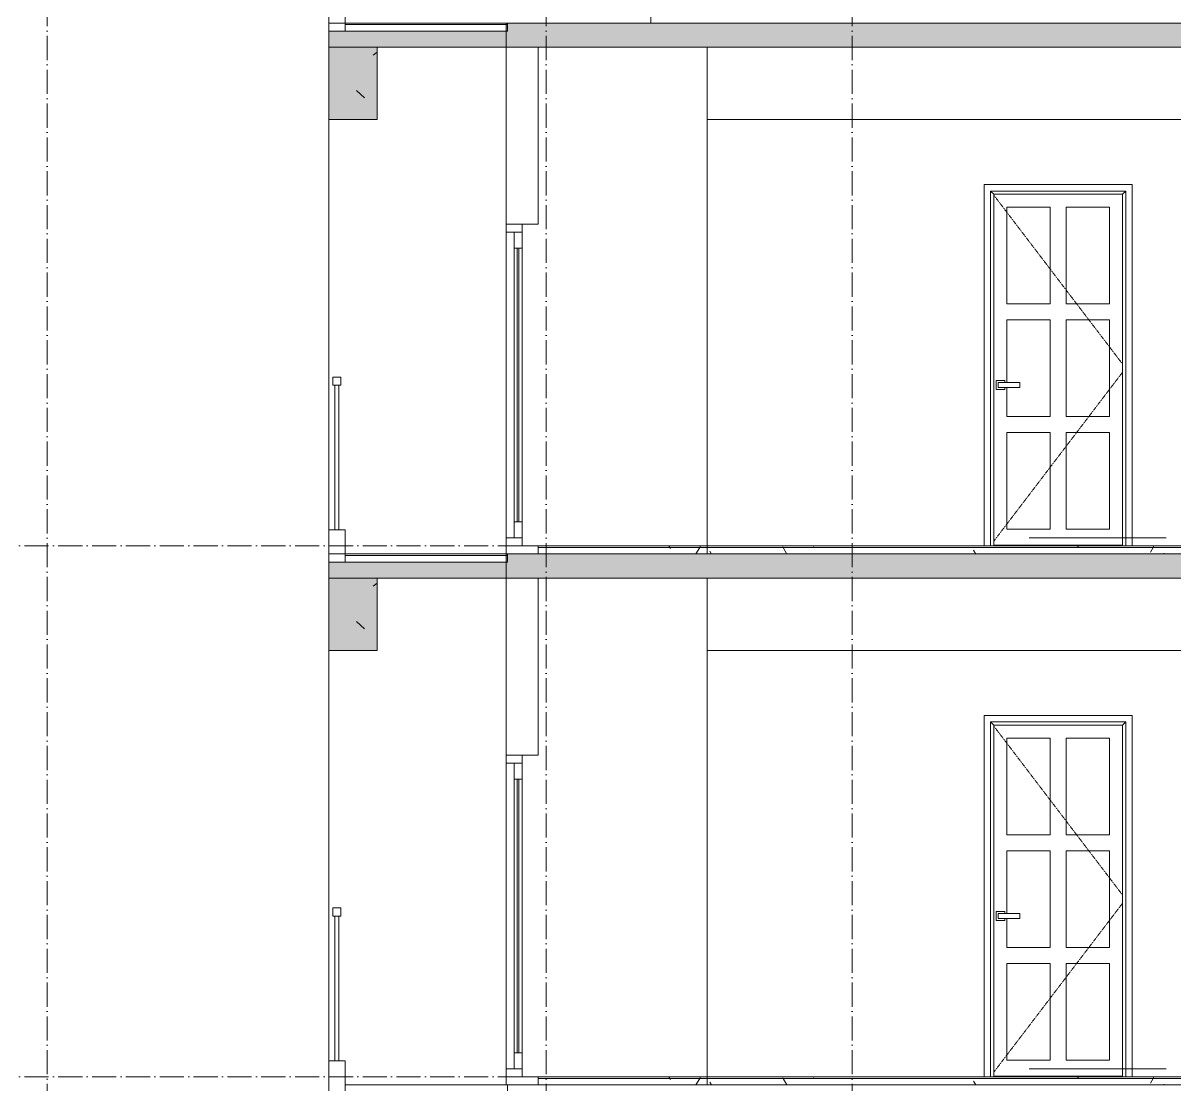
# Model space of a CAD drawing. Header units: millimetres. Extents: x -7075 to 54747, y -13937 to 93540.
# Drawn here: x 21700 to 28855, y 38350 to 44950 of the extents above; entities that cross this region are included whole.
import ezdxf

# ---------------------------------------------------------------- set-up
doc = ezdxf.new("R2010")
doc.units = ezdxf.units.MM
doc.linetypes.add('Dash 1_16_', pattern=[3.175, 1.5875, -1.5875])
doc.linetypes.add('Grid Line', pattern=[4.2, 3, -0.6, 0, -0.6])
for name, color, linetype, lineweight in [('A-DOOR', 31, 'Continuous', 5), ('A-FLOR-HRAL', 41, 'Continuous', 5), ('CUA', 31, 'Continuous', 9), ('NET CAT', 3, 'Continuous', 5), ('NET CATConcrete', 3, 'Continuous', 5), ('NET THAY 1', 41, 'Continuous', 5), ('NET THAY 2', 55, 'Continuous', 5), ('NET-CAT', 3, 'Continuous', 15), ('NET-THAY', 2, 'Continuous', 9), ('THIET BI', 44, 'Continuous', 5), ('TRUC', 225, 'Continuous', 5)]:
    doc.layers.add(name, color=color, linetype=linetype, lineweight=lineweight)
pattern_1 = [(0, (19236.3, 56300), (812.8, 203.2), [67.056, -542.544, 67.056, -542.544, -3251.2]), (0, (19236.3, 56300), (812.8, 203.2), [-1219.2, 67.056, -1152.144, 67.056, -542.544, -1422.4]), (0, (19236.3, 56300), (812.8, 203.2), [-3048, 67.056, -339.344, 67.056, -948.944]), (120, (19541.1, 56401.6), (-582.3764, 602.3054), [67.056, -542.544, 67.056, -3793.744]), (120, (19541.1, 56401.6), (-582.3764, 602.3054), [-676.656, -542.544, 67.056, -1152.144, -2032]), (120, (19541.1, 56401.6), (-582.3764, 602.3054), [-2438.4, 67.056, -542.544, 67.056, -1355.344]), (120, (19541.1, 56401.6), (-582.3764, 602.3054), [-3115.056, -339.344, 67.056, -948.944]), (240, (19642.7, 56808), (-230.4236, -805.5054), [67.056, -542.544, 67.056, -3793.744]), (240, (19642.7, 56808), (-230.4236, -805.5054), [-676.656, -542.544, 67.056, -1152.144, -2032]), (240, (19642.7, 56808), (-230.4236, -805.5054), [-2438.4, 67.056, -542.544, 67.056, -1355.344]), (240, (19642.7, 56808), (-230.4236, -805.5054), [-3115.056, -339.344, 67.056, -948.944])]
pattern_2 = [(0, (19236.3, 59600), (812.8, 203.2), [67.056, -542.544, 67.056, -542.544, -3251.2]), (0, (19236.3, 59600), (812.8, 203.2), [-1219.2, 67.056, -1152.144, 67.056, -542.544, -1422.4]), (0, (19236.3, 59600), (812.8, 203.2), [-3048, 67.056, -339.344, 67.056, -948.944]), (120, (19541.1, 59701.6), (-582.3764, 602.3054), [67.056, -542.544, 67.056, -3793.744]), (120, (19541.1, 59701.6), (-582.3764, 602.3054), [-676.656, -542.544, 67.056, -1152.144, -2032]), (120, (19541.1, 59701.6), (-582.3764, 602.3054), [-2438.4, 67.056, -542.544, 67.056, -1355.344]), (120, (19541.1, 59701.6), (-582.3764, 602.3054), [-3115.056, -339.344, 67.056, -948.944]), (240, (19642.7, 60108), (-230.4236, -805.5054), [67.056, -542.544, 67.056, -3793.744]), (240, (19642.7, 60108), (-230.4236, -805.5054), [-676.656, -542.544, 67.056, -1152.144, -2032]), (240, (19642.7, 60108), (-230.4236, -805.5054), [-2438.4, 67.056, -542.544, 67.056, -1355.344]), (240, (19642.7, 60108), (-230.4236, -805.5054), [-3115.056, -339.344, 67.056, -948.944])]

# ---------------------------------------------------------------- blocks, each defined once
blk = doc.blocks.new('M_Concrete-Rectangular-Column - C4a-300 X 2350mm-1074192-A-A')
at = {"layer": 'NET CAT', "color": 4}
for p, q in [((25949.9, 44800), (25949.9, 41650)), ((23599.9, 44350), (23599.9, 41650)), ((25949.9, 41500), (25949.9, 38350)), ((23599.9, 41050), (23599.9, 38350))]:
    blk.add_line(p, q, dxfattribs=at)
blk = doc.blocks.new('M_Concrete-Rectangular-Column - C3-2000 x 300mm-V76-A-A')
at = {"layer": 'NET CAT', "color": 4}
for p, q in [((25599.9, 48100), (25599.9, 44950)), ((23599.9, 47650), (23599.9, 44950))]:
    blk.add_line(p, q, dxfattribs=at)
blk = doc.blocks.new('ALC1807-ASCENT PLAZA-KET CAU 180524_rvt-1-A-A')
at = {"color": 4, "lineweight": 5}
for name in ['M_Concrete-Rectangular-Column - C3-2000 x 300mm-V76-A-A', 'M_Concrete-Rectangular-Column - C4a-300 X 2350mm-1074192-A-A']:
    blk.add_blockref(name, (0, 0), dxfattribs=at)
blk = doc.blocks.new('CUA PHONG NGU - Type 1-1365695-A-A')
at = {"layer": 'A-DOOR'}
for p, q in [((27810.9, 20105), (27810.9, 20705)), ((27810.9, 20705), (28079.9, 20705)), ((28079.9, 20705), (28079.9, 20105)), ((28179.9, 20105), (28179.9, 20705)), ((28179.9, 20705), (28448.9, 20705)), ((28448.9, 20705), (28448.9, 20105)), ((28079.9, 20105), (27810.9, 20105)), ((28448.9, 20105), (28179.9, 20105)), ((27810.9, 19615), (27810.9, 20005)), ((27810.9, 20005), (28079.9, 20005)), ((28079.9, 20005), (28079.9, 19405)), ((28179.9, 19405), (28179.9, 20005)), ((28179.9, 20005), (28448.9, 20005)), ((28448.9, 20005), (28448.9, 19405)), ((27810.9, 19405), (27810.9, 19585)), ((28079.9, 19405), (27810.9, 19405)), ((28448.9, 19405), (28179.9, 19405)), ((27810.9, 18705), (27810.9, 19305)), ((27810.9, 19305), (28079.9, 19305)), ((28079.9, 19305), (28079.9, 18705)), ((28179.9, 18705), (28179.9, 19305)), ((28179.9, 19305), (28448.9, 19305)), ((28448.9, 19305), (28448.9, 18705)), ((28079.9, 18705), (27810.9, 18705)), ((28448.9, 18705), (28179.9, 18705)), ((27729.9, 18605), (28529.9, 18605))]:
    blk.add_line(p, q, dxfattribs=at)
at = {"layer": 'CUA', "lineweight": 5}
for p, q in [((27669.9, 20846), (28589.9, 20846)), ((27669.9, 18600), (27669.9, 20846)), ((28589.9, 20846), (28589.9, 18600)), ((27709.9, 20806), (28549.9, 20806)), ((27709.9, 20806), (27729.9, 20786)), ((27709.9, 18600), (27709.9, 20806)), ((27729.9, 20786), (27729.9, 18600)), ((28529.9, 20786), (27729.9, 20786)), ((28549.9, 20806), (28529.9, 20786)), ((28529.9, 18600), (28529.9, 20786)), ((28549.9, 18600), (28549.9, 20806)), ((27798.4, 19627.5), (27743.4, 19627.5)), ((27743.4, 19627.5), (27743.4, 19572.5)), ((27755.9, 19615), (27890.9, 19615)), ((27755.9, 19615), (27755.9, 19585)), ((27798.4, 19615), (27798.4, 19627.5)), ((27890.9, 19585), (27890.9, 19615)), ((27743.4, 19572.5), (27798.4, 19572.5)), ((27890.9, 19585), (27755.9, 19585)), ((27798.4, 19572.5), (27798.4, 19585))]:
    blk.add_line(p, q, dxfattribs=at)
at = {"layer": 'CUA', "linetype": 'Dash 1_16_', "lineweight": 5}
for p, q in [((27729.9, 20780.1), (28529.9, 19729.9)), ((28529.9, 19680.1), (27729.9, 18629.9))]:
    blk.add_line(p, q, dxfattribs=at)
blk = doc.blocks.new('CUA LO GIA _LUA_ - CUA LO GIA _LUA_-V68-A-A')
at = {"layer": 'CUA'}
for p, q in [((24799.9, 23900), (24699.9, 23900)), ((24699.9, 23900), (24699.9, 23850)), ((24799.9, 23850), (24799.9, 23900)), ((24699.9, 23850), (24699.9, 21950)), ((24699.9, 23850), (24799.9, 23850)), ((24799.9, 23850), (24749.9, 23850)), ((24749.9, 23850), (24749.9, 23750)), ((24799.9, 23750), (24799.9, 23850)), ((24749.9, 23750), (24799.9, 23750)), ((24749.9, 23750), (24749.9, 22050)), ((24779.9, 23750), (24769.9, 23750)), ((24769.9, 23750), (24769.9, 22050)), ((24779.9, 22050), (24779.9, 23750)), ((24799.9, 23750), (24799.9, 22050)), ((24799.9, 22050), (24749.9, 22050)), ((24749.9, 22050), (24749.9, 21950)), ((24769.9, 22050), (24779.9, 22050)), ((24799.9, 21950), (24799.9, 22050)), ((24799.9, 21950), (24699.9, 21950)), ((24699.9, 21950), (24699.9, 21900)), ((24699.9, 21900), (24799.9, 21900)), ((24749.9, 21950), (24799.9, 21950)), ((24799.9, 21900), (24799.9, 21950))]:
    blk.add_line(p, q, dxfattribs=at)
blk = doc.blocks.new('X-BAN AN 4 GHE - X-BAN AN 4 GHE-1305595-A-A')
at = {"layer": 'THIET BI'}
for p, q in [((28799.9, 18650), (27949.9, 18650)), ((27949.9, 18650), (28799.9, 18650))]:
    blk.add_line(p, q, dxfattribs=at)
blk = doc.blocks.new('Railing - 25mm-1425477-A-A')
at = {"layer": 'NET THAY 2'}
for p, q in [((23637.4, 18700), (23637.4, 19600)), ((23662.4, 18700), (23662.4, 19600))]:
    blk.add_line(p, q, dxfattribs=at)
blk = doc.blocks.new('Railing - Railing-1837560-A-A')
at = {"layer": 'A-FLOR-HRAL'}
for p, q in [((23674.9, 22950), (23624.9, 22950)), ((23624.9, 22950), (23624.9, 22900)), ((23624.9, 22900), (23674.9, 22900)), ((23674.9, 22900), (23674.9, 22950))]:
    blk.add_line(p, q, dxfattribs=at)
blk.add_blockref('Railing - 25mm-1425477-A-A', (0, 3300))

msp = doc.modelspace()

# ---------------------------------------------------------------- hatches: boundary and pattern name
at = {"layer": 'NET CAT', "lineweight": 9}
h = msp.add_hatch(color=7, dxfattribs=at)
h.paths.add_polyline_path([(40110.6, 44800), (41499.9, 44800), (41499.9, 44950), (35649.9, 44950), (35649.9, 44800), (36906.2, 44800)], flags=0)
h.paths.add_polyline_path([(6949.9, 44800), (6949.9, 44950), (1099.9, 44950), (1099.9, 44800), (1657.6, 44800)], flags=0)
h.paths.add_polyline_path([(9649.9, 44800), (11599.9, 44800), (11599.9, 44950), (9649.9, 44950)], flags=0)
h.paths.add_polyline_path([(32949.9, 44800), (32949.9, 44950), (24699.9, 44950), (24699.9, 44800), (32799.9, 44800)], flags=0)
h = msp.add_hatch(color=7, dxfattribs=at)
h.paths.add_polyline_path([(40110.6, 44800), (41499.9, 44800), (41499.9, 44950), (35599.9, 44950), (35599.9, 44800), (36906.2, 44800)])
h.paths.add_polyline_path([(1099.9, 44800), (6949.9, 44800), (6949.9, 44950), (1099.9, 44950)])
h.paths.add_polyline_path([(9599.9, 44800), (11599.9, 44800), (11599.9, 44950), (9599.9, 44950)])
h.paths.add_polyline_path([(32999.9, 44800), (32999.9, 44950), (24699.9, 44950), (24699.9, 44800), (32900.6, 44800)])
for points in [[(23899.9, 44800), (24699.9, 44800), (24699.9, 44900), (23599.9, 44900), (23599.9, 44800)], [(24088.5, 44800), (24699.9, 44800), (24699.9, 44900), (23599.9, 44900), (23599.9, 44800)], [(23899.9, 41500), (24699.9, 41500), (24699.9, 41600), (23599.9, 41600), (23599.9, 41500)], [(24088.5, 41500), (24699.9, 41500), (24699.9, 41600), (23599.9, 41600), (23599.9, 41500)]]:
    msp.add_hatch(color=7, dxfattribs=at).paths.add_polyline_path(points, flags=0)
h = msp.add_hatch(color=7, dxfattribs=at)
h.paths.add_polyline_path([(40110.6, 41500), (41499.9, 41500), (41499.9, 41650), (35649.9, 41650), (35649.9, 41500), (36906.2, 41500)], flags=0)
h.paths.add_polyline_path([(6949.9, 41500), (6949.9, 41650), (1099.9, 41650), (1099.9, 41500), (1657.6, 41500)], flags=0)
h.paths.add_polyline_path([(9649.9, 41500), (11599.9, 41500), (11599.9, 41650), (9649.9, 41650)], flags=0)
h.paths.add_polyline_path([(32949.9, 41500), (32949.9, 41650), (24699.9, 41650), (24699.9, 41500), (32799.9, 41500)], flags=0)
h = msp.add_hatch(color=7, dxfattribs=at)
h.paths.add_polyline_path([(40110.6, 41500), (41499.9, 41500), (41499.9, 41650), (35599.9, 41650), (35599.9, 41500), (36906.2, 41500)])
h.paths.add_polyline_path([(1099.9, 41500), (6949.9, 41500), (6949.9, 41650), (1099.9, 41650)])
h.paths.add_polyline_path([(9599.9, 41500), (11599.9, 41500), (11599.9, 41650), (9599.9, 41650)])
h.paths.add_polyline_path([(32999.9, 41500), (32999.9, 41650), (24699.9, 41650), (24699.9, 41500), (32900.6, 41500)])
at = {"layer": 'NET CAT'}
h = msp.add_hatch(dxfattribs=at)
h.set_pattern_fill('FP_4', color=10, style=0, pattern_type=2)
h.set_pattern_definition(pattern_2)
h.paths.add_polyline_path([(31119.9, 41690), (31119.9, 41700), (24899.9, 41700), (24899.9, 41690), (30497.3, 41690)], flags=0)
h = msp.add_hatch(dxfattribs=at)
h.set_pattern_fill('FP_4', color=10, style=0, pattern_type=2)
h.set_pattern_definition(pattern_2)
h.paths.add_polyline_path([(28895.1, 41650), (31119.9, 41650), (31119.9, 41690), (24899.9, 41690), (24899.9, 41650), (27292.9, 41650)], flags=0)
h = msp.add_hatch(dxfattribs=at)
h.set_pattern_fill('FP_4', color=10, style=0, pattern_type=2)
h.set_pattern_definition(pattern_1)
h.paths.add_polyline_path([(31119.9, 38390), (31119.9, 38400), (24899.9, 38400), (24899.9, 38390), (30497.3, 38390)], flags=0)
h = msp.add_hatch(dxfattribs=at)
h.set_pattern_fill('FP_4', color=10, style=0, pattern_type=2)
h.set_pattern_definition(pattern_1)
h.paths.add_polyline_path([(28895.1, 38350), (31119.9, 38350), (31119.9, 38390), (24899.9, 38390), (24899.9, 38350), (27292.9, 38350)], flags=0)
at = {"layer": 'NET CATConcrete'}
h = msp.add_hatch(dxfattribs=at)
h.set_pattern_fill('FP_1', color=256, style=0, pattern_type=2)
h.set_pattern_definition([(50, (19236.3, 59600), (1457.47, -127.51), [152.4, -1676.4]), (355, (19236.3, 59600), (-281.94, 1528.45), [121.92, -1341.12]), (100.451, (19357.8, 59589.4), (1175.54, 1400.93), [129.52, -1424.72]), (46.184, (19236.3, 60006.4), (2168.63, -336.34), [228.6, -2514.6]), (96.636, (19417, 59978.4), (1899.22, 1979.42), [194.28, -2137.08]), (351.184, (19236.3, 60006.4), (1899.24, 1979.4), [182.88, -2011.68]), (21, (19439.5, 59904.8), (1212.915, -818.12), [152.4, -1676.4]), (326, (19439.5, 59904.8), (494.42, 1473.5), [121.92, -1341.12]), (71.451, (19540.6, 59836.6), (1707.34, 655.37), [129.52, -1424.72]), (37.5, (19236.3, 59600), (24.71, 676.44), [67.056, -1257.81, 67.056, -1294.384, -1346.2]), (37.5, (19236.3, 59600), (24.71, 676.44), [-2686.304, 67.056, -1279.144]), (7.5, (19236.3, 59600), (534.558, 801.444), [67.056, -709.17, 67.056, -1227.33, -513.08]), (7.5, (19236.3, 59600), (534.558, 801.444), [-2070.61, 67.056, -446.024]), (327.5, (18783.16, 59600), (1084.728, -45.831), [67.056, -440.944, 67.056, -1517.904, -2103.12]), (327.5, (18783.16, 59600), (1084.728, -45.831), [-2092.96, 67.056, -2036.064]), (317.5, (18580, 59600), (1185.035, 203.414), [67.056, -593.344, 67.056, -985.52, -1493.52]), (317.5, (18580, 59600), (1185.035, 203.414), [-1712.98, 67.06, -1426.46])])
h.paths.add_polyline_path([(23899.9, 44350), (23899.9, 44800), (23599.9, 44800), (23599.9, 44350)], flags=0)
for points in [[(23899.9, 44350), (23899.9, 44800), (23599.9, 44800), (23599.9, 44350)], [(23899.9, 44350), (23899.9, 44800), (23599.9, 44800), (23599.9, 44350)], [(23899.9, 41050), (23899.9, 41500), (23599.9, 41500), (23599.9, 41050)], [(23899.9, 41050), (23899.9, 41500), (23599.9, 41500), (23599.9, 41050)]]:
    msp.add_hatch(color=256, dxfattribs=at).paths.add_polyline_path(points, flags=0)
h = msp.add_hatch(dxfattribs=at)
h.set_pattern_fill('FP_1', color=256, style=0, pattern_type=2)
h.set_pattern_definition([(50, (19236.3, 56300), (1457.47, -127.51), [152.4, -1676.4]), (355, (19236.3, 56300), (-281.94, 1528.45), [121.92, -1341.12]), (100.451, (19357.8, 56289.4), (1175.54, 1400.93), [129.52, -1424.72]), (46.184, (19236.3, 56706.4), (2168.63, -336.34), [228.6, -2514.6]), (96.636, (19417, 56678.4), (1899.22, 1979.42), [194.28, -2137.08]), (351.184, (19236.3, 56706.4), (1899.24, 1979.4), [182.88, -2011.68]), (21, (19439.5, 56604.8), (1212.915, -818.12), [152.4, -1676.4]), (326, (19439.5, 56604.8), (494.42, 1473.5), [121.92, -1341.12]), (71.451, (19540.6, 56536.6), (1707.34, 655.37), [129.52, -1424.72]), (37.5, (19236.3, 56300), (24.71, 676.44), [67.056, -1257.81, 67.056, -1294.384, -1346.2]), (37.5, (19236.3, 56300), (24.71, 676.44), [-2686.304, 67.056, -1279.144]), (7.5, (19236.3, 56300), (534.558, 801.444), [67.056, -709.17, 67.056, -1227.33, -513.08]), (7.5, (19236.3, 56300), (534.558, 801.444), [-2070.61, 67.056, -446.024]), (327.5, (18783.16, 56300), (1084.728, -45.831), [67.056, -440.944, 67.056, -1517.904, -2103.12]), (327.5, (18783.16, 56300), (1084.728, -45.831), [-2092.96, 67.056, -2036.064]), (317.5, (18580, 56300), (1185.035, 203.414), [67.056, -593.344, 67.056, -985.52, -1493.52]), (317.5, (18580, 56300), (1185.035, 203.414), [-1712.98, 67.06, -1426.46])])
h.paths.add_polyline_path([(23899.9, 41050), (23899.9, 41500), (23599.9, 41500), (23599.9, 41050)], flags=0)

# ---------------------------------------------------------------- linework, layer by layer
at = {"layer": 'NET CAT', "lineweight": 13}
for p, q in [((23599.9, 44800), (23599.9, 44350)), ((23599.9, 44800), (23599.9, 44350)), ((23899.9, 44350), (23899.9, 44800)), ((23899.9, 44350), (23899.9, 44800)), ((23599.9, 44350), (23899.9, 44350)), ((23599.9, 44350), (23899.9, 44350)), ((23599.9, 41500), (23599.9, 41050)), ((23599.9, 41500), (23599.9, 41050)), ((23899.9, 41050), (23899.9, 41500)), ((23899.9, 41050), (23899.9, 41500)), ((23599.9, 41050), (23899.9, 41050)), ((23599.9, 41050), (23899.9, 41050))]:
    msp.add_line(p, q, dxfattribs=at)
at = {"layer": 'NET CATConcrete'}
for p, q in [((23899.9, 44800), (23599.9, 44800)), ((23899.9, 41500), (23599.9, 41500))]:
    msp.add_line(p, q, dxfattribs=at)
at = {"layer": 'NET THAY 2'}
for p, q in [((24709.9, 44940), (23699.9, 44940)), ((24709.9, 41650), (23699.9, 41650)), ((31099.9, 41700), (24899.9, 41700)), ((31099.9, 41690), (24899.9, 41690)), ((24709.9, 41640), (23699.9, 41640)), ((31099.9, 38400), (24899.9, 38400)), ((31099.9, 38390), (24899.9, 38390)), ((24709.9, 38350), (23699.9, 38350))]:
    msp.add_line(p, q, dxfattribs=at)
at = {"layer": 'NET-CAT'}
for p, q in [((23599.9, 45100), (23599.9, 44900)), ((23699.9, 44900), (23699.9, 45100)), ((23699.9, 44950), (23699.9, 44900)), ((32949.9, 44950), (24699.9, 44950)), ((24699.9, 44950), (24699.9, 44800)), ((31299.9, 44950), (24699.9, 44950)), ((24699.9, 44800), (24699.9, 44950)), ((24709.9, 44900), (24709.9, 44950)), ((24699.9, 44900), (23599.9, 44900)), ((23599.9, 44900), (23599.9, 44800)), ((24699.9, 44900), (23599.9, 44900)), ((23599.9, 44900), (23599.9, 44800)), ((23599.9, 44900), (23699.9, 44900)), ((23699.9, 44900), (24709.9, 44900)), ((24699.9, 44800), (24699.9, 44900)), ((23899.9, 44800), (24699.9, 44800)), ((23899.9, 44800), (32799.9, 44800)), ((24699.9, 44800), (32799.9, 44800)), ((24899.9, 44800), (24699.9, 44800)), ((24699.9, 44800), (24699.9, 43700)), ((24899.9, 44800), (24699.9, 44800)), ((24899.9, 43700), (24899.9, 44800)), ((24699.9, 43700), (24899.9, 43700)), ((23599.9, 41800), (23599.9, 41600)), ((23699.9, 41800), (23599.9, 41800)), ((23699.9, 41600), (23699.9, 41800)), ((23699.9, 41650), (23699.9, 41600)), ((24899.9, 41700), (24699.9, 41700)), ((24699.9, 41700), (24699.9, 41650)), ((32949.9, 41650), (24699.9, 41650)), ((24699.9, 41650), (24699.9, 41500)), ((31299.9, 41650), (24699.9, 41650)), ((24699.9, 41500), (24699.9, 41650)), ((24699.9, 41650), (24899.9, 41650)), ((24709.9, 41600), (24709.9, 41650)), ((24899.9, 41650), (24899.9, 41700)), ((24899.9, 41650), (31119.9, 41650)), ((24699.9, 41600), (23599.9, 41600)), ((23599.9, 41600), (23599.9, 41500)), ((24699.9, 41600), (23599.9, 41600)), ((23599.9, 41600), (23599.9, 41500)), ((23599.9, 41600), (23699.9, 41600)), ((23699.9, 41600), (24709.9, 41600)), ((24699.9, 41500), (24699.9, 41600)), ((23899.9, 41500), (24699.9, 41500)), ((23899.9, 41500), (32799.9, 41500)), ((24699.9, 41500), (32799.9, 41500)), ((24899.9, 41500), (24699.9, 41500)), ((24699.9, 41500), (24699.9, 40400)), ((24899.9, 41500), (24699.9, 41500)), ((24899.9, 40400), (24899.9, 41500)), ((24699.9, 40400), (24899.9, 40400)), ((23599.9, 38500), (23599.9, 38300)), ((23699.9, 38500), (23599.9, 38500)), ((23699.9, 38300), (23699.9, 38500)), ((24899.9, 38400), (24699.9, 38400)), ((24699.9, 38400), (24699.9, 38350)), ((24899.9, 38350), (24899.9, 38400)), ((23699.9, 38350), (23699.9, 38300)), ((24699.9, 38350), (24899.9, 38350)), ((24709.9, 38300), (24709.9, 38350)), ((24899.9, 38350), (31119.9, 38350))]:
    msp.add_line(p, q, dxfattribs=at)
at = {"layer": 'NET-THAY'}
for p, q in [((23599.9, 44900), (23599.9, 44950)), ((23599.9, 44950), (24699.9, 44950)), ((23599.9, 44800), (23899.9, 44800)), ((31099.9, 44350), (25949.9, 44350)), ((23599.9, 41600), (23599.9, 41650)), ((23599.9, 41650), (24699.9, 41650)), ((23599.9, 41500), (23899.9, 41500)), ((31099.9, 41050), (25949.9, 41050))]:
    msp.add_line(p, q, dxfattribs=at)
at = {"layer": 'TRUC', "linetype": 'Grid Line', "ltscale": 50}
for p, q in [((21849.9, -10536.9), (21849.9, 93540.4)), ((24949.9, -10536.9), (24949.9, 93540.4)), ((26849.9, -10536.9), (26849.9, 93540.4)), ((-7075.1, 41700), (51521, 41700)), ((-7075.1, 38400), (51521, 38400))]:
    msp.add_line(p, q, dxfattribs=at)

# ---------------------------------------------------------------- block references
at = {"lineweight": 5}
msp.add_blockref('ALC1807-ASCENT PLAZA-KET CAU 180524_rvt-1-A-A', (0, 0), dxfattribs=at)
at = {"layer": 'CUA'}
for name, p in [('CUA PHONG NGU - Type 1-1365695-A-A', (0, 23100)), ('CUA LO GIA _LUA_ - CUA LO GIA _LUA_-V68-A-A', (0, 19800)), ('CUA PHONG NGU - Type 1-1365695-A-A', (0, 19800)), ('CUA LO GIA _LUA_ - CUA LO GIA _LUA_-V68-A-A', (0, 16500))]:
    msp.add_blockref(name, p, dxfattribs=at)
at = {"layer": 'NET THAY 1'}
for p in [(0, 19800), (0, 16500)]:
    msp.add_blockref('Railing - Railing-1837560-A-A', p, dxfattribs=at)
at = {"layer": 'THIET BI'}
for p in [(0, 23100), (0, 19800)]:
    msp.add_blockref('X-BAN AN 4 GHE - X-BAN AN 4 GHE-1305595-A-A', p, dxfattribs=at)

doc.saveas('drawing.dxf')
